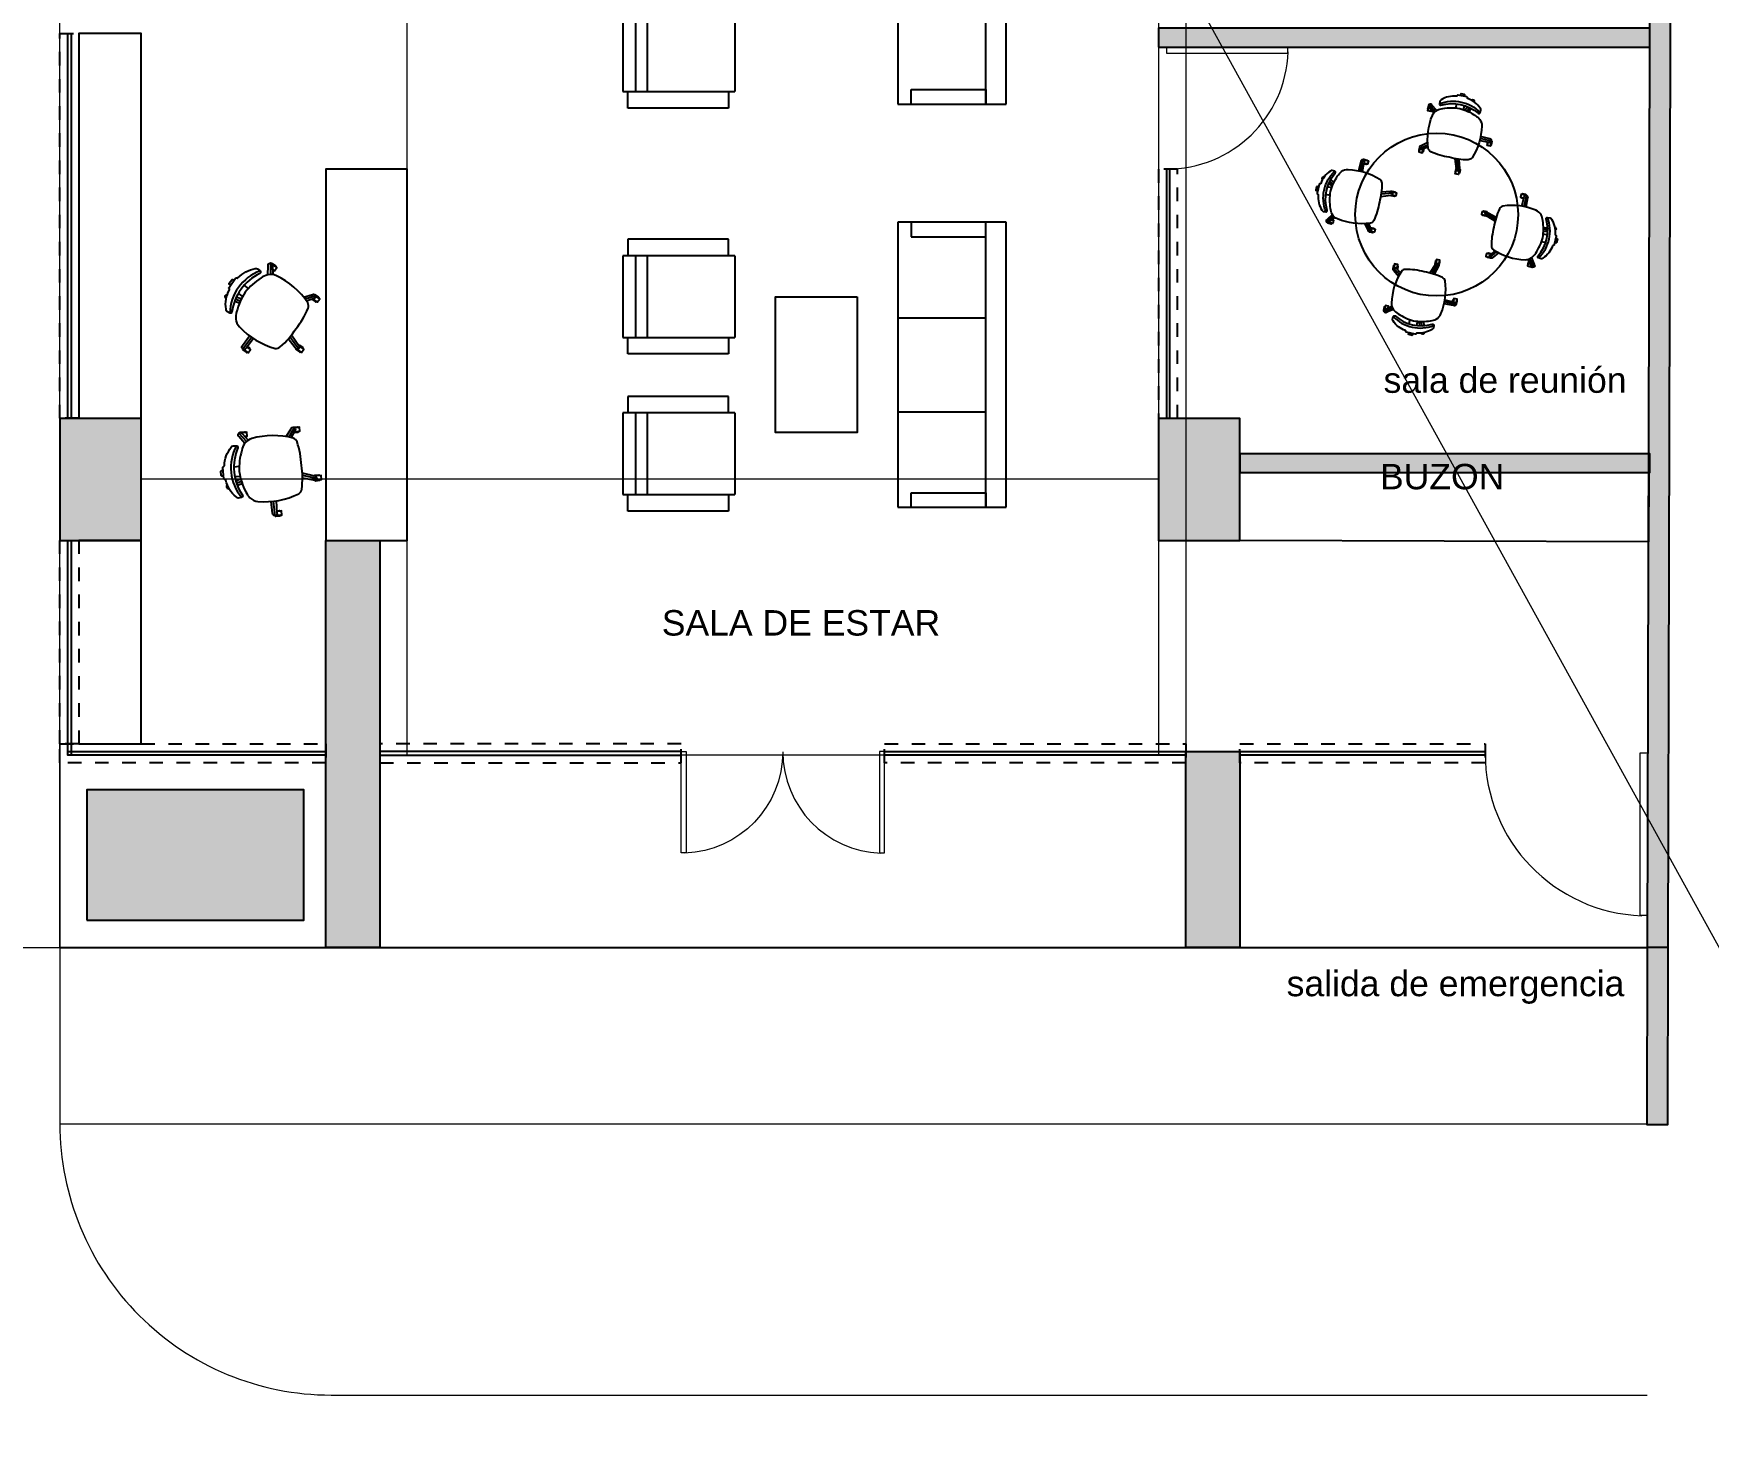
# Model space of a CAD drawing. Header units: metres. Extents: x -598 to 357, y -242 to 574.
# Drawn here: x -301.73 to -289.38, y 271.48 to 281.75 of the extents above; entities that cross this region are included whole.
import ezdxf

# ---------------------------------------------------------------- set-up
doc = ezdxf.new("R2010")
doc.units = ezdxf.units.M
doc.linetypes.add('xref_Nivel PB$0$HIDDEN2', pattern=[0.1875, 0.125, -0.0625])
for name, color, linetype in [('000-GRADAS', 2, 'Continuous'), ('APTOS_SPZ_MCH_N2 MUNI$0$Muebles', 1, 'Continuous'), ('MINUSV', 7, 'Continuous'), ('T-texto', 8, 'Continuous'), ('xref_Nivel PB$0$B-bordillo', 1, 'Continuous'), ('xref_Nivel PB$0$D-dintel mamposteria', 1, 'Continuous'), ('xref_Nivel PB$0$H-hatch mamposteria', 8, 'Continuous'), ('xref_Nivel PB$0$M-muebles', 1, 'Continuous'), ('xref_Nivel PB$0$M-muro mamposteria', 5, 'Continuous'), ('xref_Nivel PB$0$V-vidrio', 1, 'Continuous'), ('xref_Nivel TIPICO$0$H-hatch mamposteria', 8, 'Continuous')]:
    doc.layers.add(name, color=color, linetype=linetype)
for name, color, linetype, lineweight in [('Muro Mamspoteria', 5, 'Continuous', 9), ('PARQUEOS', 252, 'Continuous', 0), ('xref_Nivel PB$0$P-puerta', 1, 'Continuous', 18)]:
    doc.layers.add(name, color=color, linetype=linetype, lineweight=lineweight)
doc.styles.get("Standard").update_dxf_attribs({"font": 'arial.ttf'})

# ---------------------------------------------------------------- blocks, each defined once
blk = doc.blocks.new('columna')
at = {"true_color": 0x939598}
h = blk.add_hatch(color=252, dxfattribs=at)
h.dxf.hatch_style = 1
h.paths.add_polyline_path([(154.747, 259.896), (155.647, 259.896), (155.647, 259.296), (154.747, 259.296)])
at = {"color": 252, "true_color": 0x939598}
blk.add_lwpolyline([(154.747, 259.896), (155.647, 259.896), (155.647, 259.296), (154.747, 259.296), (154.747, 259.896)], dxfattribs=at)
blk = doc.blocks.new('xref_Nivel PB$0$XREF-NIVEL 3$0$silla reuniones')
at = {"layer": 'xref_Nivel PB$0$M-muebles', "linetype": 'Continuous'}
for p, q in [((302.4, 64.145), (302.403, 64.134)), ((302.424, 64.071), (302.436, 64.033)), ((302.472, 64.039), (302.472, 64.079)), ((302.544, 64.039), (302.544, 64.079)), ((302.791, 64.018), (302.723, 63.968)), ((302.158, 63.812), (302.266, 63.812)), ((302.791, 63.606), (302.725, 63.654)), ((302.4, 63.479), (302.433, 63.582))]:
    blk.add_line(p, q, dxfattribs=at)
at = {"layer": 'xref_Nivel PB$0$M-muebles', "linetype": 'Continuous', "flags": 128}
for points in [[(302.332, 64.036, -0.474312), (302.316, 64.045), (302.314, 64.069, -0.291327), (302.324, 64.084, -0.166781), (302.454, 64.147, 0.279544), (302.46, 64.151, -0.520787), (302.467, 64.16), (302.549, 64.16, -0.520787), (302.556, 64.151, 0.279544), (302.562, 64.147, -0.166781), (302.692, 64.084, -0.291326), (302.701, 64.069), (302.699, 64.045, -0.466381), (302.684, 64.035, 0.2548)], [(302.354, 64.009, 0.09156), (302.307, 63.983, 0.169687), (302.275, 63.927, 0.133266), (302.301, 63.622, 0.227697), (302.333, 63.597, 0.074704), (302.508, 63.582, 0.074704), (302.683, 63.597, 0.227698), (302.714, 63.622, 0.133266), (302.741, 63.927, 0.169687), (302.709, 63.983, 0.09156), (302.661, 64.009, 0.085396), (302.508, 64.042, 0.085396)], [(302.158, 63.812, 0.414214), (302.153, 63.807), (302.153, 63.777, 0.414214), (302.158, 63.772)]]:
    blk.add_lwpolyline(points, format="xyb", close=True, dxfattribs=at)
for points in [[(302.388, 64.128, -0.742564), (302.418, 64.139, -0.742564)], [(302.488, 64.16), (302.488, 64.173, -0.398172), (302.492, 64.177), (302.524, 64.177, -0.412691), (302.528, 64.173), (302.528, 64.16)], [(302.71, 63.981), (302.765, 64.019, -1.263598), (302.784, 63.993), (302.732, 63.953)], [(302.757, 63.972, 0.310389), (302.761, 63.969), (302.761, 63.975)], [(302.794, 64.008, -0.257472), (302.796, 64.004), (302.796, 63.974, -0.414214), (302.791, 63.969), (302.791, 63.999)], [(302.266, 63.793), (302.178, 63.796, -1.263598), (302.178, 63.828), (302.266, 63.83)], [(302.193, 63.795), (302.193, 63.777, -0.414214), (302.188, 63.772), (302.188, 63.796)], [(302.73, 63.673), (302.784, 63.631, -1.263598), (302.765, 63.605), (302.719, 63.636)], [(302.754, 63.613), (302.754, 63.583, 0.414214), (302.759, 63.578), (302.759, 63.609)], [(302.794, 63.615, -0.098723), (302.794, 63.613), (302.794, 63.583, -0.414214), (302.789, 63.578), (302.789, 63.604)], [(302.388, 63.495, 0.323998), (302.385, 63.49), (302.385, 63.46, 0.414214), (302.39, 63.455), (302.39, 63.487)], [(302.453, 63.581), (302.421, 63.493, -1.263598), (302.391, 63.503), (302.414, 63.583)], [(302.422, 63.495, -0.319803), (302.425, 63.49), (302.425, 63.46, -0.414214), (302.42, 63.455), (302.42, 63.489)]]:
    blk.add_lwpolyline(points, format="xyb", dxfattribs=at)
for points in [[(302.417, 64.029), (302.407, 64.066)], [(302.441, 64.074), (302.455, 64.037)]]:
    blk.add_lwpolyline(points, dxfattribs=at)
at = {"layer": 'xref_Nivel PB$0$M-muebles', "linetype": 'Continuous'}
for points in [[(302.761, 63.975), (302.761, 63.959), (302.791, 63.959), (302.791, 63.999)], [(302.158, 63.812), (302.158, 63.762), (302.188, 63.762), (302.188, 63.796)], [(302.759, 63.609), (302.759, 63.568), (302.789, 63.568), (302.789, 63.604)], [(302.39, 63.487), (302.39, 63.445), (302.42, 63.445), (302.42, 63.489)]]:
    blk.add_lwpolyline(points, dxfattribs=at)
blk.add_arc((302.508, 63.76), 0.343, 56.1133, 123.9078, dxfattribs=at)
blk = doc.blocks.new('*U387')
at = {"layer": 'xref_Nivel PB$0$H-hatch mamposteria', "transparency": 33554585}
h = blk.add_hatch(color=256, dxfattribs=at)
h.dxf.hatch_style = 1
h.paths.add_polyline_path([(3021, 0), (3021, 139), (0, 139), (0, 0)])
at = {"layer": 'xref_Nivel PB$0$M-muro mamposteria'}
blk.add_lwpolyline([(3021, 0), (0, 0), (0, 139), (3021, 139), (3021, 0)], dxfattribs=at)
blk = doc.blocks.new('xref_Nivel PB$0$XREF-NIVEL 3$0$ss')
at = {"layer": 'xref_Nivel PB$0$M-muebles'}
blk.add_circle((-2027.324, -1969.486), 0.75, dxfattribs=at)
for p, rotation in [((-2196.652, -2227.968), 45), ((-1768.841, -2138.814), 135)]:
    blk.add_blockref('xref_Nivel PB$0$XREF-NIVEL 3$0$silla reuniones', p, dxfattribs=dict(at, rotation=rotation))
at = {"layer": 'xref_Nivel PB$0$M-muebles', "xscale": -1}
for p, rotation in [((-1857.996, -2227.968), 315), ((-2285.807, -2138.814), 225)]:
    blk.add_blockref('xref_Nivel PB$0$XREF-NIVEL 3$0$silla reuniones', p, dxfattribs=dict(at, rotation=rotation))
blk = doc.blocks.new('*U404')
at = {"layer": 'xref_Nivel PB$0$D-dintel mamposteria', "linetype": 'xref_Nivel PB$0$HIDDEN2', "ltscale": 0.5}
blk.add_lwpolyline([(0.14, 0), (0, 0), (0, 2.836), (0.14, 2.836)], close=True, dxfattribs=at)
blk = doc.blocks.new('xref_Nivel PB$0$Familia Puertas - P-7-13066183-AMUEBLADAS N8 _18_34')
at = {"layer": 'xref_Nivel PB$0$P-puerta'}
for p, q in [((-0.449, 1), (-0.5, 1)), ((-0.5, 1), (-0.5, 0)), ((-0.449, 0), (-0.449, 1)), ((-0.5, 0), (-0.449, 0))]:
    blk.add_line(p, q, dxfattribs=at)
at = {"layer": 'xref_Nivel PB$0$P-puerta', "color": 8, "true_color": 0x808080}
blk.add_arc((-0.497, 0.001), 1.002, 359.9645, 87.9854, dxfattribs=at)
blk = doc.blocks.new('*U395')
at = {"layer": 'xref_Nivel PB$0$D-dintel mamposteria', "linetype": 'xref_Nivel PB$0$HIDDEN2', "ltscale": 0.5}
blk.add_lwpolyline([(0.14, 0), (0, 0), (0, 1.96), (0.14, 1.96)], close=True, dxfattribs=at)
blk = doc.blocks.new('*U382')
at = {"layer": 'xref_Nivel PB$0$D-dintel mamposteria', "linetype": 'xref_Nivel PB$0$HIDDEN2', "ltscale": 0.5}
blk.add_lwpolyline([(0.14, 0), (0, 0), (0, 1.499), (0.14, 1.499)], close=True, dxfattribs=at)
blk = doc.blocks.new('*U396')
at = {"layer": 'xref_Nivel PB$0$D-dintel mamposteria', "linetype": 'xref_Nivel PB$0$HIDDEN2', "ltscale": 0.5}
blk.add_lwpolyline([(0.14, 0), (0, 0), (0, 2.22), (0.14, 2.22)], close=True, dxfattribs=at)
blk = doc.blocks.new('xref_Nivel PB$0$F28')
for p, q in [((-0.3303, 0.0145), (0.2714, 0.0145)), ((-0.3303, -0.8122), (-0.3303, 0.0145)), ((0.2714, 0.0145), (0.2714, -0.8122)), ((-0.4524, -0.7656), (-0.4524, -0.0214)), ((-0.4524, -0.0214), (-0.3382, -0.0214)), ((0.3934, -0.0214), (0.2792, -0.0214)), ((0.3934, -0.7656), (0.3934, -0.0214)), ((-0.3303, -0.0781), (0.2714, -0.0781)), ((-0.3303, -0.1661), (0.2714, -0.1661)), ((-0.3358, -0.7656), (-0.4524, -0.7656)), ((0.2768, -0.7656), (0.3934, -0.7656)), ((-0.3303, -0.8122), (0.2714, -0.8122))]:
    blk.add_line(p, q)
blk = doc.blocks.new('xref_Nivel PB$0$63432816')
at = {"layer": 'xref_Nivel PB$0$M-muebles', "xscale": 10, "zscale": 10}
blk.add_blockref('xref_Nivel PB$0$F28', (0.164, -0.054), dxfattribs=at)
blk = doc.blocks.new('*U389')
at = {"layer": 'xref_Nivel PB$0$D-dintel mamposteria', "linetype": 'xref_Nivel PB$0$HIDDEN2', "ltscale": 0.5}
blk.add_lwpolyline([(0.14, 0), (0, 0), (0, 1.836), (0.14, 1.836)], close=True, dxfattribs=at)
blk = doc.blocks.new('xref_Nivel PB$0$sssa')
at = {"layer": 'xref_Nivel PB$0$M-muebles'}
for p, q in [((-1.019, 0.536), (1.081, 0.536)), ((-1.019, -0.264), (-1.019, 0.536)), ((1.081, 0.536), (1.081, -0.264)), ((-0.913, 0.386), (-1.019, 0.386)), ((-1.019, 0.386), (1.081, 0.386)), ((-0.913, -0.164), (-0.913, 0.386)), ((-0.316, -0.264), (-0.316, 0.386)), ((0.377, -0.264), (0.377, 0.386)), ((0.974, -0.164), (0.974, 0.386)), ((1.081, 0.386), (1.081, -0.164)), ((-1.019, -0.164), (-0.913, -0.164)), ((1.081, -0.164), (0.974, -0.164)), ((1.081, -0.264), (-1.019, -0.264))]:
    blk.add_line(p, q, dxfattribs=at)
blk = doc.blocks.new('*U390')
at = {"layer": 'xref_Nivel PB$0$H-hatch mamposteria', "transparency": 33554585}
h = blk.add_hatch(color=256, dxfattribs=at)
h.dxf.hatch_style = 1
h.paths.add_polyline_path([(3621, 0), (3621, 139), (0, 139), (0, 0)])
at = {"layer": 'xref_Nivel PB$0$M-muro mamposteria'}
blk.add_lwpolyline([(3621, 0), (0, 0), (0, 139), (3621, 139), (3621, 0)], dxfattribs=at)
blk = doc.blocks.new('*U397')
at = {"layer": 'xref_Nivel PB$0$D-dintel mamposteria', "linetype": 'xref_Nivel PB$0$HIDDEN2', "ltscale": 0.5}
blk.add_lwpolyline([(0.14, 0), (0, 0), (0, 1.808), (0.14, 1.808)], close=True, dxfattribs=at)

msp = doc.modelspace()

# ---------------------------------------------------------------- hatches: boundary and pattern name
at = {"layer": 'PARQUEOS', "true_color": 0xafd9aa, "transparency": 33554495}
h = msp.add_hatch(color=9, dxfattribs=at)
h.dxf.hatch_style = 1
h.paths.add_polyline_path([(-301.339, 275.214), (-299.739, 275.214), (-299.739, 276.175), (-301.339, 276.175)])
at = {"layer": 'xref_Nivel TIPICO$0$H-hatch mamposteria', "transparency": 33554585}
h = msp.add_hatch(color=256, dxfattribs=at)
h.dxf.hatch_style = 1
h.paths.add_polyline_path([(-289.66, 284.39), (-289.811, 284.39), (-289.835, 275.014), (-289.685, 275.014)])
h = msp.add_hatch(color=256, dxfattribs=at)
h.dxf.hatch_style = 1
h.paths.add_polyline_path([(-299.179, 278.014), (-299.579, 278.014), (-299.579, 275.014), (-299.179, 275.014)])
h = msp.add_hatch(color=256, dxfattribs=at)
h.dxf.hatch_style = 1
h.paths.add_polyline_path([(-292.839, 276.457), (-293.239, 276.457), (-293.239, 275.014), (-292.839, 275.014)])
h = msp.add_hatch(color=256, dxfattribs=at)
h.dxf.hatch_style = 1
h.paths.add_polyline_path([(-289.685, 275.014), (-289.835, 275.014), (-289.838, 273.706), (-289.688, 273.706)])

# ---------------------------------------------------------------- linework, layer by layer
at = {"layer": '000-GRADAS', "color": 5}
for points in [[(-289.835, 275.014), (-289.81, 284.53), (-289.66, 284.53), (-289.685, 275.014), (-289.835, 275.014)], [(-299.579, 275.014), (-299.579, 278.014), (-299.179, 278.014), (-299.179, 275.014), (-299.579, 275.014)], [(-293.239, 275.014), (-293.239, 276.457), (-292.839, 276.457), (-292.839, 275.014), (-293.239, 275.014)], [(-289.685, 275.014), (-289.688, 273.706), (-289.838, 273.706), (-289.835, 275.014)]]:
    msp.add_lwpolyline(points, dxfattribs=at)
at = {"layer": 'APTOS_SPZ_MCH_N2 MUNI$0$Muebles'}
msp.add_lwpolyline([(-295.662, 279.809), (-295.662, 278.809), (-296.262, 278.809), (-296.262, 279.809), (-295.662, 279.809)], dxfattribs=at)
at = {"layer": 'Muro Mamspoteria'}
msp.add_line((-322.991, 336.088), (-282.277, 262.264), dxfattribs=at)
for points in [[(-293.239, 275.014), (-301.539, 275.014), (-301.539, 284.39), (-293.239, 284.39)], [(-293.439, 276.432), (-298.979, 276.432), (-298.979, 284.39), (-293.439, 284.39)]]:
    msp.add_lwpolyline(points, close=True, dxfattribs=at)
for points in [[(-292.839, 278.914), (-292.839, 278.014), (-293.439, 278.014), (-293.439, 278.914)], [(-293.439, 278.464), (-300.939, 278.464)]]:
    msp.add_lwpolyline(points, dxfattribs=at)
at = {"layer": 'PARQUEOS'}
for points in [[(-307.139, 275.014), (-289.685, 275.014), (-289.66, 284.48), (-292.083, 284.48), (-292.083, 289.128), (-289.798, 289.128), (-289.648, 289.128), (-289.648, 299.507), (-292.65, 299.507), (-292.65, 315.219), (-307.139, 315.219), (-307.139, 275.014)], [(-301.539, 273.715), (-289.838, 273.715)]]:
    msp.add_lwpolyline(points, dxfattribs=at)
msp.add_lwpolyline([(-301.539, 276.514), (-301.539, 273.715, 0.414214), (-299.539, 271.715), (-289.838, 271.715)], format="xyb", dxfattribs=at)
at = {"layer": 'xref_Nivel PB$0$B-bordillo'}
msp.add_lwpolyline([(-301.339, 275.214), (-299.739, 275.214), (-299.739, 276.175), (-301.339, 276.175)], close=True, dxfattribs=at)
msp.add_lwpolyline([(-301.539, 275.014), (-289.837, 275.014)], dxfattribs=at)
at = {"layer": 'xref_Nivel PB$0$M-muebles'}
for points in [[(-301.399, 278.914), (-300.939, 278.914), (-300.939, 281.75), (-301.399, 281.75), (-301.399, 278.914)], [(-292.839, 278.014), (-292.839, 278.514), (-289.825, 278.516), (-289.826, 278.003), (-292.839, 278.014)], [(-301.399, 276.515), (-300.939, 276.515), (-300.939, 278.014), (-301.399, 278.014)]]:
    msp.add_lwpolyline(points, dxfattribs=at)
msp.add_lwpolyline([(-299.579, 278.014), (-298.979, 278.014), (-298.979, 280.75), (-299.579, 280.75)], close=True, dxfattribs=at)
at = {"layer": 'xref_Nivel PB$0$V-vidrio'}
for points in [[(-301.481, 281.75), (-301.456, 281.75), (-301.456, 278.914), (-301.481, 278.914)], [(-293.356, 280.75), (-293.381, 280.75), (-293.381, 278.914), (-293.356, 278.914)], [(-301.456, 276.432), (-301.481, 276.432), (-301.481, 278.014), (-301.456, 278.014)], [(-299.179, 276.457), (-299.179, 276.432), (-296.959, 276.432), (-296.959, 276.457)], [(-293.239, 276.457), (-293.239, 276.432), (-295.459, 276.432), (-295.459, 276.457)], [(-291.031, 276.457), (-291.031, 276.432), (-292.839, 276.432), (-292.839, 276.457)]]:
    msp.add_lwpolyline(points, close=True, dxfattribs=at)
msp.add_lwpolyline([(-301.481, 276.457), (-299.579, 276.457), (-299.579, 276.432), (-301.481, 276.432)], dxfattribs=at)

# ---------------------------------------------------------------- block references
at = {"xscale": -0.09999999999990905, "zscale": 0.09999999999990905, "rotation": 90}
for p in [(-297.428, 281.61), (-297.428, 279.798), (-297.428, 278.639)]:
    msp.add_blockref('xref_Nivel PB$0$63432816', p, dxfattribs=at)
at = {"layer": 'MINUSV', "xscale": -1, "rotation": 270}
for p in [(-560.835, 123.266), (-552.735, 123.266)]:
    msp.add_blockref('columna', p, dxfattribs=at)
at = {"layer": 'xref_Nivel PB$0$D-dintel mamposteria'}
for name, p, rotation in [('*U404', (-301.399, 281.75), 180), ('*U395', (-299.579, 276.375), 89.99999999999999), ('*U396', (-293.239, 276.375), 89.99999999999999), ('*U397', (-291.031, 276.375), 89.99999999999999)]:
    msp.add_blockref(name, p, dxfattribs=dict(at, rotation=rotation))
at = {"layer": 'xref_Nivel PB$0$D-dintel mamposteria', "xscale": -1}
for name, p, rotation in [('*U389', (-293.439, 280.75), 180), ('*U396', (-299.179, 276.375), 270)]:
    msp.add_blockref(name, p, dxfattribs=dict(at, rotation=rotation))
at = {"layer": 'xref_Nivel PB$0$D-dintel mamposteria'}
msp.add_blockref('*U382', (-301.539, 276.515), dxfattribs=at)
at = {"layer": 'xref_Nivel PB$0$M-muebles', "xscale": -1, "rotation": 270.0000000000001}
for p in [(-295.098, 282.249), (-295.098, 279.278)]:
    msp.add_blockref('xref_Nivel PB$0$sssa', p, dxfattribs=at)
at = {"layer": 'xref_Nivel PB$0$M-muebles', "color": 8, "xscale": 0.8000000000000308, "yscale": 0.8000000000000308, "zscale": 0.8000000000000308, "rotation": 122.7182777096116}
msp.add_blockref('xref_Nivel PB$0$XREF-NIVEL 3$0$ss', (-2493.621, 793.328), dxfattribs=at)
at = {"layer": 'xref_Nivel PB$0$M-muebles'}
for p, rotation in [((-425.284, -2.928), 54.1797896596733), ((-206.485, -16.143), 95.69229268881372)]:
    msp.add_blockref('xref_Nivel PB$0$XREF-NIVEL 3$0$silla reuniones', p, dxfattribs=dict(at, rotation=rotation))
at = {"layer": 'xref_Nivel PB$0$M-muro mamposteria', "xscale": -0.001000000000000001, "yscale": 0.001000000000000001, "zscale": 0.001000000000000001}
for name, p in [('*U390', (-289.818, 281.65)), ('*U387', (-289.818, 278.514))]:
    msp.add_blockref(name, p, dxfattribs=at)
at = {"layer": 'xref_Nivel PB$0$P-puerta', "color": 8, "true_color": 0x808080}
for p, xscale, yscale, zscale, rotation in [((-293.381, 281.202), 0.895576384513974, 0.895576384513974, 0.895576384513974, 270), ((-296.586, 276.457), -0.746313653761617, 0.746313653761617, 0.746313653761617, 180), ((-295.832, 276.457), 0.746313653761617, 0.746313653761617, 0.746313653761617, 180), ((-290.428, 276.445), 1.194101846018597, 1.194101846018597, 1.194101846018597, 179.9999999999999)]:
    msp.add_blockref('xref_Nivel PB$0$Familia Puertas - P-7-13066183-AMUEBLADAS N8 _18_34', p, dxfattribs=dict(at, xscale=xscale, yscale=yscale, zscale=zscale, rotation=rotation))

# ---------------------------------------------------------------- texts
at = {"layer": 'T-texto', "char_height": 0.1875, "attachment_point": 3}
for s, width, heights, insert in [('sala de reunión', 2.58583, [0], (-289.989, 279.289)), ('BUZON', 2.58583, [0], (-290.89, 278.578)), ('SALA DE ESTAR', 2.58583, [0.101], (-295.049, 277.5)), ('salida de emergencia', 4.48238, [0], (-290.005, 274.842))]:
    msp.add_mtext_dynamic_manual_height_columns(s, width=width, gutter_width=0.938, heights=heights, dxfattribs=dict(at, insert=insert))

doc.saveas('drawing.dxf')
